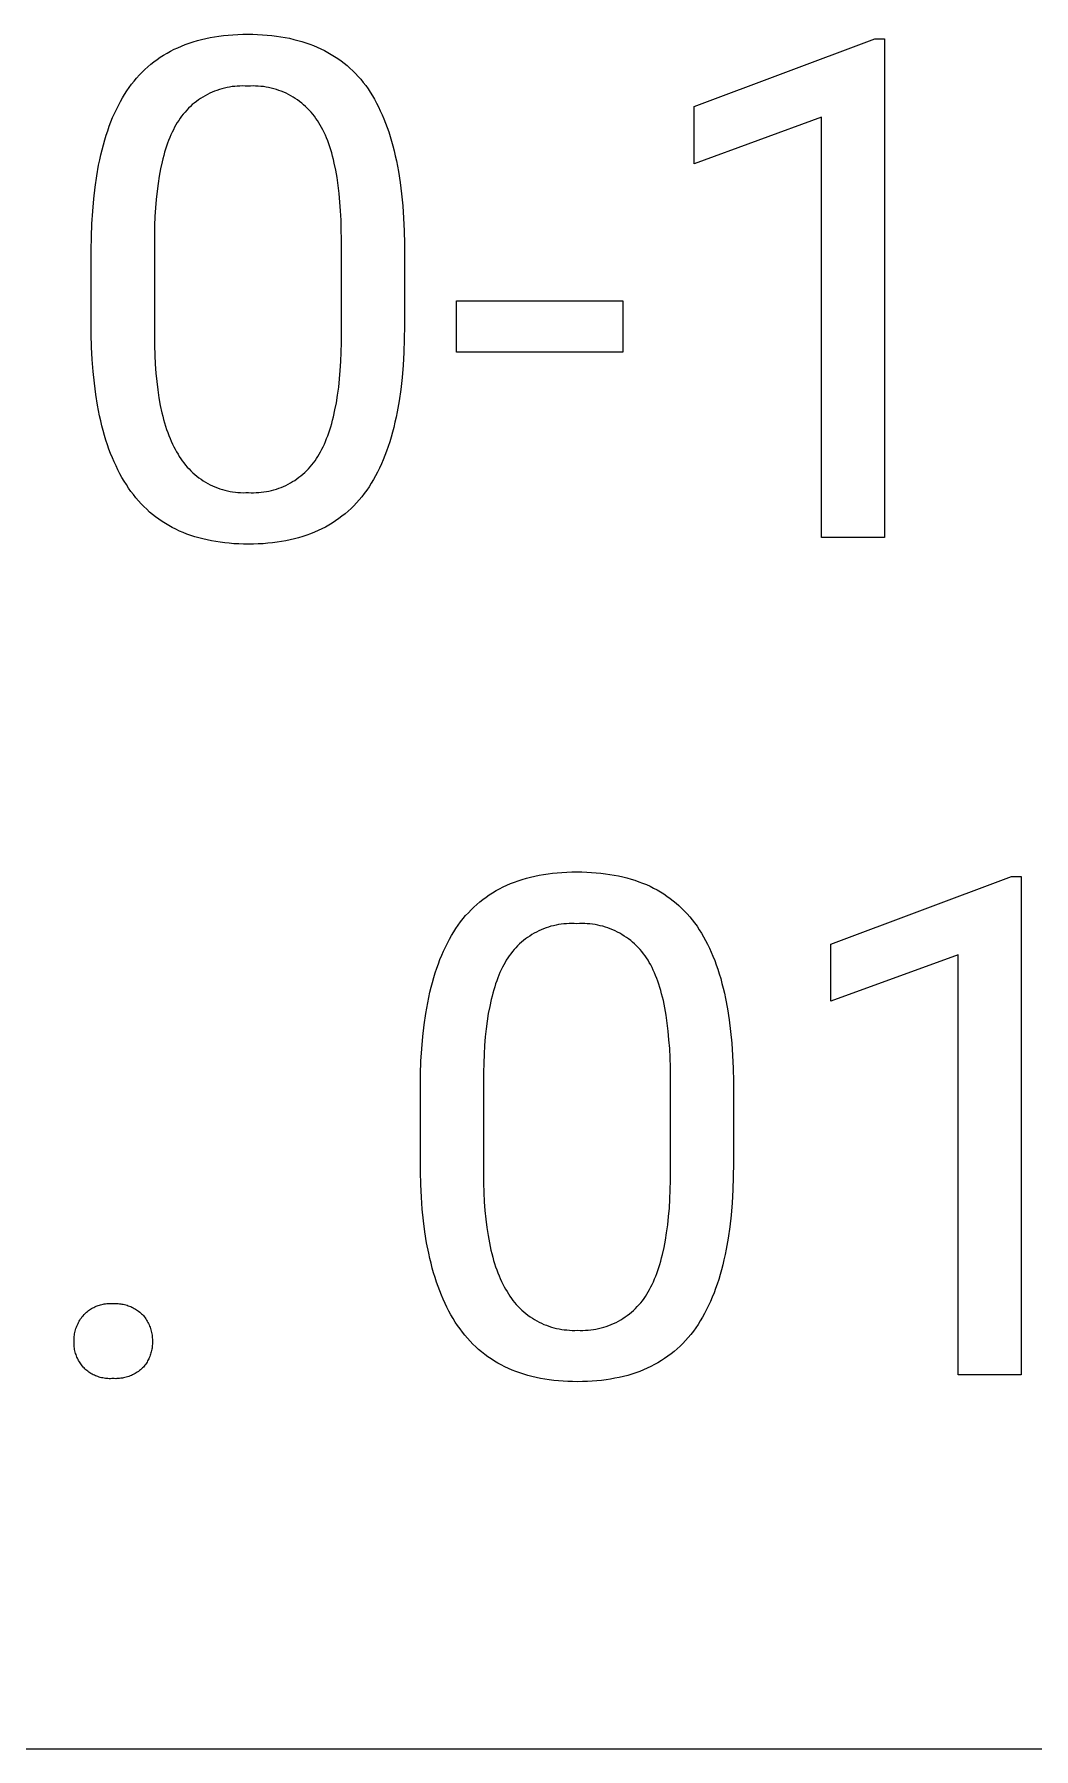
# Model space of a CAD drawing. Header units: millimetres. Extents: x 0 to 4468, y 0 to 3122.
# Drawn here: x 3471 to 3556.3, y 249.8 to 396 of the extents above; entities that cross this region are included whole.
import ezdxf

# ---------------------------------------------------------------- set-up
doc = ezdxf.new("R2010")
doc.units = ezdxf.units.MM
doc.header["$MEASUREMENT"] = 0
doc.layers.add('Domyślny', color=7, linetype='Continuous', true_color=0x000000)

msp = doc.modelspace()

# ---------------------------------------------------------------- linework, layer by layer
at = {"layer": 'Domyślny', "color": 18, "lineweight": 15, "true_color": 0x000000}
for p, q in [((3482.91, 394.71), (3483.23, 394.85)), ((3483.23, 394.85), (3483.55, 394.99)), ((3483.55, 394.99), (3483.87, 395.12)), ((3483.87, 395.12), (3484.21, 395.24)), ((3484.21, 395.24), (3484.55, 395.35)), ((3484.55, 395.35), (3484.9, 395.45)), ((3484.9, 395.45), (3485.25, 395.55)), ((3485.25, 395.55), (3485.61, 395.63)), ((3485.61, 395.63), (3485.98, 395.71)), ((3485.98, 395.71), (3486.36, 395.77)), ((3486.36, 395.77), (3486.74, 395.83)), ((3486.74, 395.83), (3487.14, 395.88)), ((3487.14, 395.88), (3487.53, 395.92)), ((3487.53, 395.92), (3487.94, 395.95)), ((3487.94, 395.95), (3488.35, 395.97)), ((3488.35, 395.97), (3488.77, 395.99)), ((3488.77, 395.99), (3489.2, 395.99)), ((3489.2, 395.99), (3489.62, 395.99)), ((3489.62, 395.99), (3490.04, 395.97)), ((3490.04, 395.97), (3490.45, 395.95)), ((3490.45, 395.95), (3490.86, 395.92)), ((3490.86, 395.92), (3491.25, 395.88)), ((3491.25, 395.88), (3491.64, 395.84)), ((3491.64, 395.84), (3492.02, 395.78)), ((3492.02, 395.78), (3492.4, 395.72)), ((3492.4, 395.72), (3492.76, 395.65)), ((3492.76, 395.65), (3493.12, 395.56)), ((3493.12, 395.56), (3493.48, 395.47)), ((3493.48, 395.47), (3493.82, 395.38)), ((3493.82, 395.38), (3494.16, 395.27)), ((3494.16, 395.27), (3494.49, 395.15)), ((3494.49, 395.15), (3494.82, 395.03)), ((3494.82, 395.03), (3495.13, 394.9)), ((3495.13, 394.9), (3495.44, 394.76)), ((3527.3, 389.83), (3542.7, 395.6)), ((3542.7, 395.6), (3543.54, 395.6)), ((3543.54, 395.6), (3543.54, 353.09)), ((3480.67, 393.22), (3480.93, 393.44)), ((3480.93, 393.44), (3481.19, 393.64)), ((3481.19, 393.64), (3481.46, 393.84)), ((3481.46, 393.84), (3481.74, 394.03)), ((3481.74, 394.03), (3482.02, 394.22)), ((3482.02, 394.22), (3482.31, 394.39)), ((3482.31, 394.39), (3482.61, 394.55)), ((3482.61, 394.55), (3482.91, 394.71)), ((3495.44, 394.76), (3495.75, 394.61)), ((3495.75, 394.61), (3496.04, 394.45)), ((3496.04, 394.45), (3496.33, 394.28)), ((3496.33, 394.28), (3496.61, 394.11)), ((3496.61, 394.11), (3496.89, 393.92)), ((3496.89, 393.92), (3497.16, 393.73)), ((3497.16, 393.73), (3497.42, 393.53)), ((3497.42, 393.53), (3497.67, 393.32)), ((3497.67, 393.32), (3497.92, 393.1)), ((3479.29, 391.73), (3479.5, 392)), ((3479.5, 392), (3479.72, 392.26)), ((3479.72, 392.26), (3479.95, 392.52)), ((3479.95, 392.52), (3480.18, 392.76)), ((3480.18, 392.76), (3480.42, 392.99)), ((3480.42, 392.99), (3480.67, 393.22)), ((3497.92, 393.1), (3498.16, 392.88)), ((3498.16, 392.88), (3498.39, 392.64)), ((3498.39, 392.64), (3498.62, 392.4)), ((3498.62, 392.4), (3498.84, 392.15)), ((3498.84, 392.15), (3499.05, 391.89)), ((3499.05, 391.89), (3499.26, 391.62)), ((3478.33, 390.25), (3478.51, 390.56)), ((3478.51, 390.56), (3478.69, 390.87)), ((3478.69, 390.87), (3478.88, 391.17)), ((3478.88, 391.17), (3479.08, 391.45)), ((3479.08, 391.45), (3479.29, 391.73)), ((3485, 390.4), (3484.82, 390.27)), ((3485.18, 390.52), (3485, 390.4)), ((3485.37, 390.64), (3485.18, 390.52)), ((3485.56, 390.75), (3485.37, 390.64)), ((3485.76, 390.86), (3485.56, 390.75)), ((3485.96, 390.96), (3485.76, 390.86)), ((3486.16, 391.05), (3485.96, 390.96)), ((3486.37, 391.13), (3486.16, 391.05)), ((3486.57, 391.21), (3486.37, 391.13)), ((3486.79, 391.28), (3486.57, 391.21)), ((3487, 391.35), (3486.79, 391.28)), ((3487.21, 391.4), (3487, 391.35)), ((3487.43, 391.45), (3487.21, 391.4)), ((3487.65, 391.49), (3487.43, 391.45)), ((3487.87, 391.53), (3487.65, 391.49)), ((3488.09, 391.55), (3487.87, 391.53)), ((3488.31, 391.57), (3488.09, 391.55)), ((3488.53, 391.58), (3488.31, 391.57)), ((3488.76, 391.59), (3488.53, 391.58)), ((3488.98, 391.58), (3488.76, 391.59)), ((3489.2, 391.57), (3488.98, 391.58)), ((3489.42, 391.58), (3489.2, 391.57)), ((3489.65, 391.59), (3489.42, 391.58)), ((3489.87, 391.58), (3489.65, 391.59)), ((3490.1, 391.57), (3489.87, 391.58)), ((3490.32, 391.55), (3490.1, 391.57)), ((3490.54, 391.53), (3490.32, 391.55)), ((3490.76, 391.49), (3490.54, 391.53)), ((3490.98, 391.45), (3490.76, 391.49)), ((3491.2, 391.4), (3490.98, 391.45)), ((3491.42, 391.35), (3491.2, 391.4)), ((3491.64, 391.28), (3491.42, 391.35)), ((3491.85, 391.21), (3491.64, 391.28)), ((3492.06, 391.13), (3491.85, 391.21)), ((3492.27, 391.05), (3492.06, 391.13)), ((3492.47, 390.96), (3492.27, 391.05)), ((3492.67, 390.86), (3492.47, 390.96)), ((3492.87, 390.75), (3492.67, 390.86)), ((3493.06, 390.64), (3492.87, 390.75)), ((3493.25, 390.52), (3493.06, 390.64)), ((3493.44, 390.39), (3493.25, 390.52)), ((3493.62, 390.26), (3493.44, 390.39)), ((3499.26, 391.62), (3499.46, 391.34)), ((3499.46, 391.34), (3499.65, 391.05)), ((3499.65, 391.05), (3499.83, 390.75)), ((3499.83, 390.75), (3500.01, 390.45)), ((3500.01, 390.45), (3500.19, 390.13)), ((3477.67, 388.89), (3477.83, 389.24)), ((3477.83, 389.24), (3477.99, 389.58)), ((3477.99, 389.58), (3478.16, 389.92)), ((3478.16, 389.92), (3478.33, 390.25)), ((3483.56, 389.01), (3483.43, 388.83)), ((3483.7, 389.19), (3483.56, 389.01)), ((3483.85, 389.36), (3483.7, 389.19)), ((3483.99, 389.52), (3483.85, 389.36)), ((3484.15, 389.68), (3483.99, 389.52)), ((3484.31, 389.84), (3484.15, 389.68)), ((3484.47, 389.99), (3484.31, 389.84)), ((3484.64, 390.13), (3484.47, 389.99)), ((3484.82, 390.27), (3484.64, 390.13)), ((3493.8, 390.12), (3493.62, 390.26)), ((3493.97, 389.98), (3493.8, 390.12)), ((3494.14, 389.83), (3493.97, 389.98)), ((3494.3, 389.67), (3494.14, 389.83)), ((3494.45, 389.51), (3494.3, 389.67)), ((3494.6, 389.35), (3494.45, 389.51)), ((3494.75, 389.18), (3494.6, 389.35)), ((3494.89, 389), (3494.75, 389.18)), ((3495.02, 388.82), (3494.89, 389)), ((3500.19, 390.13), (3500.35, 389.81)), ((3500.35, 389.81), (3500.51, 389.47)), ((3500.51, 389.47), (3500.67, 389.13)), ((3500.67, 389.13), (3500.82, 388.78)), ((3527.3, 384.95), (3527.3, 389.83)), ((3538.14, 388.92), (3527.3, 384.95)), ((3538.14, 353.09), (3538.14, 388.92)), ((3477.12, 387.38), (3477.25, 387.77)), ((3477.25, 387.77), (3477.38, 388.15)), ((3477.38, 388.15), (3477.53, 388.52)), ((3477.53, 388.52), (3477.67, 388.89)), ((3482.75, 387.63), (3482.65, 387.41)), ((3482.85, 387.85), (3482.75, 387.63)), ((3482.96, 388.06), (3482.85, 387.85)), ((3483.07, 388.27), (3482.96, 388.06)), ((3483.19, 388.46), (3483.07, 388.27)), ((3483.31, 388.65), (3483.19, 388.46)), ((3483.43, 388.83), (3483.31, 388.65)), ((3495.15, 388.64), (3495.02, 388.82)), ((3495.27, 388.45), (3495.15, 388.64)), ((3495.39, 388.25), (3495.27, 388.45)), ((3495.5, 388.04), (3495.39, 388.25)), ((3495.61, 387.83), (3495.5, 388.04)), ((3495.72, 387.61), (3495.61, 387.83)), ((3495.82, 387.38), (3495.72, 387.61)), ((3500.82, 388.78), (3500.96, 388.42)), ((3500.96, 388.42), (3501.1, 388.05)), ((3501.1, 388.05), (3501.23, 387.67)), ((3501.23, 387.67), (3501.35, 387.28)), ((3476.66, 385.72), (3476.77, 386.15)), ((3476.77, 386.15), (3476.88, 386.57)), ((3476.88, 386.57), (3477, 386.98)), ((3477, 386.98), (3477.12, 387.38)), ((3482.19, 386.19), (3482.11, 385.93)), ((3482.28, 386.45), (3482.19, 386.19)), ((3482.36, 386.7), (3482.28, 386.45)), ((3482.45, 386.94), (3482.36, 386.7)), ((3482.55, 387.18), (3482.45, 386.94)), ((3482.65, 387.41), (3482.55, 387.18)), ((3495.92, 387.15), (3495.82, 387.38)), ((3496.02, 386.9), (3495.92, 387.15)), ((3496.11, 386.66), (3496.02, 386.9)), ((3496.2, 386.4), (3496.11, 386.66)), ((3496.28, 386.14), (3496.2, 386.4)), ((3496.36, 385.87), (3496.28, 386.14)), ((3501.35, 387.28), (3501.47, 386.88)), ((3501.47, 386.88), (3501.58, 386.47)), ((3501.58, 386.47), (3501.69, 386.05)), ((3501.69, 386.05), (3501.79, 385.63)), ((3476.31, 383.91), (3476.47, 384.83)), ((3476.47, 384.83), (3476.57, 385.28)), ((3476.57, 385.28), (3476.66, 385.72)), ((3481.89, 385.1), (3481.76, 384.52)), ((3481.96, 385.38), (3481.89, 385.1)), ((3482.03, 385.66), (3481.96, 385.38)), ((3482.11, 385.93), (3482.03, 385.66)), ((3496.44, 385.59), (3496.36, 385.87)), ((3496.51, 385.3), (3496.44, 385.59)), ((3496.58, 385.01), (3496.51, 385.3)), ((3496.71, 384.4), (3496.58, 385.01)), ((3501.79, 385.63), (3501.89, 385.19)), ((3501.89, 385.19), (3502.06, 384.29)), ((3476.17, 382.95), (3476.31, 383.91)), ((3481.55, 383.27), (3481.46, 382.6)), ((3481.65, 383.9), (3481.55, 383.27)), ((3481.76, 384.52), (3481.65, 383.9)), ((3496.82, 383.77), (3496.71, 384.4)), ((3496.92, 383.1), (3496.82, 383.77)), ((3497, 382.41), (3496.92, 383.1)), ((3502.06, 384.29), (3502.2, 383.35)), ((3502.2, 383.35), (3502.32, 382.38)), ((3475.97, 380.92), (3476.06, 381.95)), ((3476.06, 381.95), (3476.17, 382.95)), ((3481.39, 381.91), (3481.33, 381.2)), ((3481.46, 382.6), (3481.39, 381.91)), ((3497.07, 381.68), (3497, 382.41)), ((3497.12, 380.93), (3497.07, 381.68)), ((3502.32, 382.38), (3502.42, 381.37)), ((3475.9, 379.84), (3475.97, 380.92)), ((3481.28, 380.46), (3481.25, 379.69)), ((3481.33, 381.2), (3481.28, 380.46)), ((3497.16, 380.15), (3497.12, 380.93)), ((3497.18, 379.33), (3497.16, 380.15)), ((3502.42, 381.37), (3502.49, 380.32)), ((3502.49, 380.32), (3502.54, 379.24)), ((3475.85, 377.59), (3475.87, 378.73)), ((3475.87, 378.73), (3475.9, 379.84)), ((3481.25, 379.69), (3481.24, 378.9)), ((3481.24, 378.9), (3481.24, 370.29)), ((3497.19, 378.49), (3497.18, 379.33)), ((3502.54, 379.24), (3502.56, 378.12)), ((3475.85, 370.41), (3475.85, 377.59)), ((3497.19, 369.68), (3497.19, 378.49)), ((3502.56, 378.12), (3502.56, 371.14)), ((3507.02, 368.88), (3507.02, 373.27)), ((3507.02, 373.27), (3521.2, 373.27)), ((3521.2, 373.27), (3521.2, 368.88)), ((3475.88, 369.32), (3475.85, 370.41)), ((3481.24, 370.29), (3481.25, 369.45)), ((3502.55, 369.98), (3502.51, 368.85)), ((3502.56, 371.14), (3502.55, 369.98)), ((3475.93, 368.25), (3475.88, 369.32)), ((3481.25, 369.45), (3481.27, 368.64)), ((3481.27, 368.64), (3481.31, 367.86)), ((3497.14, 368.08), (3497.17, 368.87)), ((3497.17, 368.87), (3497.19, 369.68)), ((3502.51, 368.85), (3502.45, 367.77)), ((3521.2, 368.88), (3507.02, 368.88)), ((3476.01, 367.22), (3475.93, 368.25)), ((3476.11, 366.23), (3476.01, 367.22)), ((3481.31, 367.86), (3481.37, 367.1)), ((3481.37, 367.1), (3481.44, 366.37)), ((3497.03, 366.6), (3497.09, 367.33)), ((3497.09, 367.33), (3497.14, 368.08)), ((3502.45, 367.77), (3502.36, 366.72)), ((3476.24, 365.27), (3476.11, 366.23)), ((3481.44, 366.37), (3481.52, 365.67)), ((3481.52, 365.67), (3481.62, 364.99)), ((3496.87, 365.22), (3496.96, 365.89)), ((3496.96, 365.89), (3497.03, 366.6)), ((3502.25, 365.71), (3502.11, 364.74)), ((3502.36, 366.72), (3502.25, 365.71)), ((3476.39, 364.35), (3476.24, 365.27)), ((3476.56, 363.46), (3476.39, 364.35)), ((3481.62, 364.99), (3481.74, 364.34)), ((3481.74, 364.34), (3481.88, 363.72)), ((3496.64, 363.95), (3496.76, 364.57)), ((3496.76, 364.57), (3496.87, 365.22)), ((3502.11, 364.74), (3501.95, 363.8)), ((3476.66, 363.02), (3476.56, 363.46)), ((3476.76, 362.6), (3476.66, 363.02)), ((3481.88, 363.72), (3481.95, 363.42)), ((3481.95, 363.42), (3482.02, 363.13)), ((3482.02, 363.13), (3482.1, 362.85)), ((3482.1, 362.85), (3482.19, 362.57)), ((3496.28, 362.52), (3496.36, 362.8)), ((3496.36, 362.8), (3496.44, 363.08)), ((3496.44, 363.08), (3496.51, 363.36)), ((3496.51, 363.36), (3496.64, 363.95)), ((3501.76, 362.91), (3501.65, 362.47)), ((3501.86, 363.35), (3501.76, 362.91)), ((3501.95, 363.8), (3501.86, 363.35)), ((3476.87, 362.19), (3476.76, 362.6)), ((3476.98, 361.78), (3476.87, 362.19)), ((3477.1, 361.38), (3476.98, 361.78)), ((3477.23, 360.99), (3477.1, 361.38)), ((3482.19, 362.57), (3482.28, 362.3)), ((3482.28, 362.3), (3482.37, 362.03)), ((3482.37, 362.03), (3482.47, 361.78)), ((3482.47, 361.78), (3482.57, 361.53)), ((3482.57, 361.53), (3482.67, 361.28)), ((3482.67, 361.28), (3482.78, 361.05)), ((3495.74, 361.04), (3495.84, 361.27)), ((3495.84, 361.27), (3495.93, 361.51)), ((3495.93, 361.51), (3496.03, 361.75)), ((3496.03, 361.75), (3496.12, 362)), ((3496.12, 362), (3496.2, 362.26)), ((3496.2, 362.26), (3496.28, 362.52)), ((3501.31, 361.23), (3501.18, 360.83)), ((3501.43, 361.63), (3501.31, 361.23)), ((3501.54, 362.05), (3501.43, 361.63)), ((3501.65, 362.47), (3501.54, 362.05)), ((3477.36, 360.61), (3477.23, 360.99)), ((3477.5, 360.24), (3477.36, 360.61)), ((3477.65, 359.88), (3477.5, 360.24)), ((3477.8, 359.53), (3477.65, 359.88)), ((3482.78, 361.05), (3482.89, 360.82)), ((3482.89, 360.82), (3483, 360.6)), ((3483, 360.6), (3483.12, 360.38)), ((3483.12, 360.38), (3483.25, 360.18)), ((3483.25, 360.18), (3483.36, 359.98)), ((3483.36, 359.98), (3483.49, 359.79)), ((3483.49, 359.79), (3483.61, 359.61)), ((3494.94, 359.62), (3495.06, 359.8)), ((3495.06, 359.8), (3495.18, 359.98)), ((3495.18, 359.98), (3495.3, 360.18)), ((3495.3, 360.18), (3495.41, 360.38)), ((3495.41, 360.38), (3495.53, 360.6)), ((3495.53, 360.6), (3495.63, 360.81)), ((3495.63, 360.81), (3495.74, 361.04)), ((3500.75, 359.7), (3500.6, 359.35)), ((3500.9, 360.07), (3500.75, 359.7)), ((3501.04, 360.45), (3500.9, 360.07)), ((3501.18, 360.83), (3501.04, 360.45)), ((3477.96, 359.18), (3477.8, 359.53)), ((3478.12, 358.85), (3477.96, 359.18)), ((3478.29, 358.52), (3478.12, 358.85)), ((3478.47, 358.2), (3478.29, 358.52)), ((3483.61, 359.61), (3483.75, 359.43)), ((3483.75, 359.43), (3483.89, 359.25)), ((3483.89, 359.25), (3484.04, 359.08)), ((3484.04, 359.08), (3484.19, 358.92)), ((3484.19, 358.92), (3484.35, 358.76)), ((3484.35, 358.76), (3484.51, 358.6)), ((3484.51, 358.6), (3484.68, 358.45)), ((3484.68, 358.45), (3484.85, 358.31)), ((3484.85, 358.31), (3485.03, 358.17)), ((3493.57, 358.21), (3493.74, 358.34)), ((3493.74, 358.34), (3493.91, 358.48)), ((3493.91, 358.48), (3494.08, 358.63)), ((3494.08, 358.63), (3494.23, 358.78)), ((3494.23, 358.78), (3494.39, 358.94)), ((3494.39, 358.94), (3494.53, 359.1)), ((3494.53, 359.1), (3494.67, 359.27)), ((3494.67, 359.27), (3494.81, 359.44)), ((3494.81, 359.44), (3494.94, 359.62)), ((3500.1, 358.33), (3499.92, 358.01)), ((3500.27, 358.66), (3500.1, 358.33)), ((3500.44, 359), (3500.27, 358.66)), ((3500.6, 359.35), (3500.44, 359)), ((3478.65, 357.89), (3478.47, 358.2)), ((3478.84, 357.59), (3478.65, 357.89)), ((3479.03, 357.29), (3478.84, 357.59)), ((3479.23, 357.01), (3479.03, 357.29)), ((3479.44, 356.73), (3479.23, 357.01)), ((3485.03, 358.17), (3485.22, 358.04)), ((3485.22, 358.04), (3485.4, 357.92)), ((3485.4, 357.92), (3485.59, 357.8)), ((3485.59, 357.8), (3485.79, 357.69)), ((3485.79, 357.69), (3485.99, 357.58)), ((3485.99, 357.58), (3486.19, 357.49)), ((3486.19, 357.49), (3486.4, 357.4)), ((3486.4, 357.4), (3486.61, 357.31)), ((3486.61, 357.31), (3486.82, 357.24)), ((3486.82, 357.24), (3487.04, 357.17)), ((3487.04, 357.17), (3487.25, 357.11)), ((3487.25, 357.11), (3487.47, 357.06)), ((3487.47, 357.06), (3487.69, 357.01)), ((3487.69, 357.01), (3487.91, 356.97)), ((3487.91, 356.97), (3488.14, 356.94)), ((3488.14, 356.94), (3488.36, 356.92)), ((3488.36, 356.92), (3488.58, 356.9)), ((3488.58, 356.9), (3488.81, 356.89)), ((3488.81, 356.89), (3489.03, 356.9)), ((3489.03, 356.9), (3489.26, 356.9)), ((3489.26, 356.9), (3489.48, 356.89)), ((3489.48, 356.89), (3489.7, 356.89)), ((3489.7, 356.89), (3489.92, 356.9)), ((3489.92, 356.9), (3490.14, 356.91)), ((3490.14, 356.91), (3490.35, 356.93)), ((3490.35, 356.93), (3490.57, 356.96)), ((3490.57, 356.96), (3490.79, 356.99)), ((3490.79, 356.99), (3491, 357.03)), ((3491, 357.03), (3491.22, 357.08)), ((3491.22, 357.08), (3491.43, 357.14)), ((3491.43, 357.14), (3491.64, 357.2)), ((3491.64, 357.2), (3491.84, 357.27)), ((3491.84, 357.27), (3492.05, 357.35)), ((3492.05, 357.35), (3492.25, 357.43)), ((3492.25, 357.43), (3492.45, 357.52)), ((3492.45, 357.52), (3492.65, 357.62)), ((3492.65, 357.62), (3492.84, 357.73)), ((3492.84, 357.73), (3493.03, 357.84)), ((3493.03, 357.84), (3493.21, 357.95)), ((3493.21, 357.95), (3493.4, 358.08)), ((3493.4, 358.08), (3493.57, 358.21)), ((3499.14, 356.83), (3498.93, 356.55)), ((3499.35, 357.11), (3499.14, 356.83)), ((3499.55, 357.4), (3499.35, 357.11)), ((3499.74, 357.7), (3499.55, 357.4)), ((3499.92, 358.01), (3499.74, 357.7)), ((3479.65, 356.46), (3479.44, 356.73)), ((3479.87, 356.2), (3479.65, 356.46)), ((3480.1, 355.95), (3479.87, 356.2)), ((3480.34, 355.71), (3480.1, 355.95)), ((3480.58, 355.48), (3480.34, 355.71)), ((3480.82, 355.25), (3480.58, 355.48)), ((3497.76, 355.32), (3497.5, 355.1)), ((3498.01, 355.55), (3497.76, 355.32)), ((3498.25, 355.79), (3498.01, 355.55)), ((3498.48, 356.03), (3498.25, 355.79)), ((3498.71, 356.29), (3498.48, 356.03)), ((3498.93, 356.55), (3498.71, 356.29)), ((3481.08, 355.04), (3480.82, 355.25)), ((3481.34, 354.83), (3481.08, 355.04)), ((3481.61, 354.63), (3481.34, 354.83)), ((3481.89, 354.44), (3481.61, 354.63)), ((3482.17, 354.26), (3481.89, 354.44)), ((3482.46, 354.09), (3482.17, 354.26)), ((3482.76, 353.93), (3482.46, 354.09)), ((3483.06, 353.78), (3482.76, 353.93)), ((3495.82, 353.97), (3495.52, 353.81)), ((3496.12, 354.13), (3495.82, 353.97)), ((3496.41, 354.31), (3496.12, 354.13)), ((3496.7, 354.49), (3496.41, 354.31)), ((3496.97, 354.69), (3496.7, 354.49)), ((3497.24, 354.89), (3496.97, 354.69)), ((3497.5, 355.1), (3497.24, 354.89)), ((3483.37, 353.63), (3483.06, 353.78)), ((3483.69, 353.5), (3483.37, 353.63)), ((3484.01, 353.37), (3483.69, 353.5)), ((3484.34, 353.25), (3484.01, 353.37)), ((3484.68, 353.14), (3484.34, 353.25)), ((3485.02, 353.04), (3484.68, 353.14)), ((3485.37, 352.95), (3485.02, 353.04)), ((3485.73, 352.87), (3485.37, 352.95)), ((3486.1, 352.79), (3485.73, 352.87)), ((3486.47, 352.73), (3486.1, 352.79)), ((3486.85, 352.67), (3486.47, 352.73)), ((3487.23, 352.62), (3486.85, 352.67)), ((3487.62, 352.58), (3487.23, 352.62)), ((3488.02, 352.55), (3487.62, 352.58)), ((3488.43, 352.53), (3488.02, 352.55)), ((3488.84, 352.52), (3488.43, 352.53)), ((3489.26, 352.51), (3488.84, 352.52)), ((3489.68, 352.52), (3489.26, 352.51)), ((3490.1, 352.53), (3489.68, 352.52)), ((3490.51, 352.55), (3490.1, 352.53)), ((3490.92, 352.59), (3490.51, 352.55)), ((3491.31, 352.63), (3490.92, 352.59)), ((3491.7, 352.68), (3491.31, 352.63)), ((3492.08, 352.73), (3491.7, 352.68)), ((3492.46, 352.8), (3492.08, 352.73)), ((3492.83, 352.88), (3492.46, 352.8)), ((3493.19, 352.96), (3492.83, 352.88)), ((3493.54, 353.06), (3493.19, 352.96)), ((3493.89, 353.16), (3493.54, 353.06)), ((3494.23, 353.27), (3493.89, 353.16)), ((3494.56, 353.39), (3494.23, 353.27)), ((3494.89, 353.52), (3494.56, 353.39)), ((3495.21, 353.66), (3494.89, 353.52)), ((3495.52, 353.81), (3495.21, 353.66)), ((3543.54, 353.09), (3538.14, 353.09)), ((3510.68, 323.12), (3510.99, 323.28)), ((3510.99, 323.28), (3511.3, 323.42)), ((3511.3, 323.42), (3511.62, 323.56)), ((3511.62, 323.56), (3511.95, 323.69)), ((3511.95, 323.69), (3512.28, 323.81)), ((3512.28, 323.81), (3512.62, 323.92)), ((3512.62, 323.92), (3512.97, 324.02)), ((3512.97, 324.02), (3513.32, 324.11)), ((3513.32, 324.11), (3513.69, 324.2)), ((3513.69, 324.2), (3514.06, 324.27)), ((3514.06, 324.27), (3514.43, 324.34)), ((3514.43, 324.34), (3514.82, 324.4)), ((3514.82, 324.4), (3515.21, 324.45)), ((3515.21, 324.45), (3515.61, 324.49)), ((3515.61, 324.49), (3516.01, 324.52)), ((3516.01, 324.52), (3516.43, 324.54)), ((3516.43, 324.54), (3516.85, 324.55)), ((3516.85, 324.55), (3517.27, 324.56)), ((3517.27, 324.56), (3517.7, 324.55)), ((3517.7, 324.55), (3518.12, 324.54)), ((3518.12, 324.54), (3518.53, 324.52)), ((3518.53, 324.52), (3518.93, 324.49)), ((3518.93, 324.49), (3519.33, 324.45)), ((3519.33, 324.45), (3519.71, 324.4)), ((3519.71, 324.4), (3520.1, 324.35)), ((3520.1, 324.35), (3520.47, 324.29)), ((3520.47, 324.29), (3520.84, 324.21)), ((3520.84, 324.21), (3521.2, 324.13)), ((3521.2, 324.13), (3521.55, 324.04)), ((3521.55, 324.04), (3521.9, 323.94)), ((3521.9, 323.94), (3522.23, 323.84)), ((3522.23, 323.84), (3522.57, 323.72)), ((3522.57, 323.72), (3522.89, 323.6)), ((3522.89, 323.6), (3523.21, 323.47)), ((3523.21, 323.47), (3523.52, 323.33)), ((3523.52, 323.33), (3523.82, 323.18)), ((3523.82, 323.18), (3524.12, 323.02)), ((3538.95, 318.4), (3554.35, 324.17)), ((3554.35, 324.17), (3555.2, 324.17)), ((3555.2, 324.17), (3555.2, 281.66)), ((3508.5, 321.56), (3508.75, 321.79)), ((3508.75, 321.79), (3509, 322)), ((3509, 322), (3509.26, 322.21)), ((3509.26, 322.21), (3509.53, 322.41)), ((3509.53, 322.41), (3509.81, 322.6)), ((3509.81, 322.6), (3510.09, 322.78)), ((3510.09, 322.78), (3510.38, 322.96)), ((3510.38, 322.96), (3510.68, 323.12)), ((3524.12, 323.02), (3524.41, 322.85)), ((3524.41, 322.85), (3524.69, 322.68)), ((3524.69, 322.68), (3524.96, 322.5)), ((3524.96, 322.5), (3525.23, 322.3)), ((3525.23, 322.3), (3525.49, 322.1)), ((3525.49, 322.1), (3525.75, 321.9)), ((3525.75, 321.9), (3525.99, 321.68)), ((3525.99, 321.68), (3526.24, 321.45)), ((3507.16, 320.02), (3507.36, 320.3)), ((3507.36, 320.3), (3507.57, 320.57)), ((3507.57, 320.57), (3507.79, 320.83)), ((3507.79, 320.83), (3508.02, 321.08)), ((3508.02, 321.08), (3508.26, 321.33)), ((3508.26, 321.33), (3508.5, 321.56)), ((3526.24, 321.45), (3526.47, 321.22)), ((3526.47, 321.22), (3526.69, 320.98)), ((3526.69, 320.98), (3526.91, 320.73)), ((3526.91, 320.73), (3527.13, 320.47)), ((3527.13, 320.47), (3527.33, 320.2)), ((3506.23, 318.49), (3506.4, 318.81)), ((3506.4, 318.81), (3506.58, 319.13)), ((3506.58, 319.13), (3506.77, 319.44)), ((3506.77, 319.44), (3506.96, 319.73)), ((3506.96, 319.73), (3507.16, 320.02)), ((3512.89, 318.84), (3512.72, 318.7)), ((3513.07, 318.97), (3512.89, 318.84)), ((3513.26, 319.09), (3513.07, 318.97)), ((3513.44, 319.21), (3513.26, 319.09)), ((3513.64, 319.32), (3513.44, 319.21)), ((3513.83, 319.43), (3513.64, 319.32)), ((3514.03, 319.53), (3513.83, 319.43)), ((3514.23, 319.62), (3514.03, 319.53)), ((3514.44, 319.71), (3514.23, 319.62)), ((3514.65, 319.78), (3514.44, 319.71)), ((3514.86, 319.85), (3514.65, 319.78)), ((3515.07, 319.92), (3514.86, 319.85)), ((3515.29, 319.97), (3515.07, 319.92)), ((3515.5, 320.02), (3515.29, 319.97)), ((3515.72, 320.06), (3515.5, 320.02)), ((3515.94, 320.1), (3515.72, 320.06)), ((3516.16, 320.12), (3515.94, 320.1)), ((3516.39, 320.14), (3516.16, 320.12)), ((3516.61, 320.15), (3516.39, 320.14)), ((3516.83, 320.16), (3516.61, 320.15)), ((3517.05, 320.15), (3516.83, 320.16)), ((3517.27, 320.14), (3517.05, 320.15)), ((3517.5, 320.15), (3517.27, 320.14)), ((3517.72, 320.16), (3517.5, 320.15)), ((3517.95, 320.15), (3517.72, 320.16)), ((3518.17, 320.14), (3517.95, 320.15)), ((3518.39, 320.12), (3518.17, 320.14)), ((3518.62, 320.1), (3518.39, 320.12)), ((3518.84, 320.06), (3518.62, 320.1)), ((3519.06, 320.02), (3518.84, 320.06)), ((3519.28, 319.97), (3519.06, 320.02)), ((3519.49, 319.92), (3519.28, 319.97)), ((3519.71, 319.85), (3519.49, 319.92)), ((3519.92, 319.78), (3519.71, 319.85)), ((3520.13, 319.71), (3519.92, 319.78)), ((3520.34, 319.62), (3520.13, 319.71)), ((3520.54, 319.53), (3520.34, 319.62)), ((3520.74, 319.43), (3520.54, 319.53)), ((3520.94, 319.33), (3520.74, 319.43)), ((3521.13, 319.21), (3520.94, 319.33)), ((3521.32, 319.09), (3521.13, 319.21)), ((3521.51, 318.97), (3521.32, 319.09)), ((3521.69, 318.84), (3521.51, 318.97)), ((3521.87, 318.7), (3521.69, 318.84)), ((3527.33, 320.2), (3527.53, 319.92)), ((3527.53, 319.92), (3527.72, 319.63)), ((3527.72, 319.63), (3527.91, 319.34)), ((3527.91, 319.34), (3528.09, 319.03)), ((3528.09, 319.03), (3528.26, 318.72)), ((3505.6, 317.09), (3505.75, 317.45)), ((3505.75, 317.45), (3505.9, 317.81)), ((3505.9, 317.81), (3506.06, 318.15)), ((3506.06, 318.15), (3506.23, 318.49)), ((3511.51, 317.4), (3511.38, 317.22)), ((3511.64, 317.58), (3511.51, 317.4)), ((3511.78, 317.76), (3511.64, 317.58)), ((3511.92, 317.93), (3511.78, 317.76)), ((3512.07, 318.09), (3511.92, 317.93)), ((3512.22, 318.25), (3512.07, 318.09)), ((3512.38, 318.41), (3512.22, 318.25)), ((3512.55, 318.56), (3512.38, 318.41)), ((3512.72, 318.7), (3512.55, 318.56)), ((3522.04, 318.56), (3521.87, 318.7)), ((3522.21, 318.41), (3522.04, 318.56)), ((3522.37, 318.25), (3522.21, 318.41)), ((3522.53, 318.09), (3522.37, 318.25)), ((3522.68, 317.93), (3522.53, 318.09)), ((3522.82, 317.76), (3522.68, 317.93)), ((3522.96, 317.58), (3522.82, 317.76)), ((3523.1, 317.4), (3522.96, 317.58)), ((3523.22, 317.22), (3523.1, 317.4)), ((3528.26, 318.72), (3528.43, 318.39)), ((3528.43, 318.39), (3528.59, 318.06)), ((3528.59, 318.06), (3528.74, 317.71)), ((3528.74, 317.71), (3528.89, 317.36)), ((3528.89, 317.36), (3529.04, 317)), ((3538.95, 313.52), (3538.95, 318.4)), ((3549.8, 317.49), (3538.95, 313.52)), ((3549.8, 281.66), (3549.8, 317.49)), ((3505.07, 315.54), (3505.19, 315.95)), ((3505.19, 315.95), (3505.32, 316.34)), ((3505.32, 316.34), (3505.46, 316.72)), ((3505.46, 316.72), (3505.6, 317.09)), ((3510.72, 315.98), (3510.62, 315.75)), ((3510.82, 316.2), (3510.72, 315.98)), ((3510.93, 316.42), (3510.82, 316.2)), ((3511.04, 316.63), (3510.93, 316.42)), ((3511.15, 316.83), (3511.04, 316.63)), ((3511.26, 317.03), (3511.15, 316.83)), ((3511.38, 317.22), (3511.26, 317.03)), ((3523.35, 317.03), (3523.22, 317.22)), ((3523.46, 316.83), (3523.35, 317.03)), ((3523.58, 316.62), (3523.46, 316.83)), ((3523.69, 316.41), (3523.58, 316.62)), ((3523.79, 316.19), (3523.69, 316.41)), ((3523.9, 315.96), (3523.79, 316.19)), ((3524, 315.72), (3523.9, 315.96)), ((3529.04, 317), (3529.17, 316.63)), ((3529.17, 316.63), (3529.3, 316.25)), ((3529.3, 316.25), (3529.43, 315.86)), ((3529.43, 315.86), (3529.55, 315.46)), ((3504.74, 314.29), (3504.84, 314.72)), ((3504.84, 314.72), (3504.95, 315.13)), ((3504.95, 315.13), (3505.07, 315.54)), ((3510.19, 314.5), (3510.11, 314.23)), ((3510.27, 314.76), (3510.19, 314.5)), ((3510.35, 315.02), (3510.27, 314.76)), ((3510.44, 315.27), (3510.35, 315.02)), ((3510.53, 315.51), (3510.44, 315.27)), ((3510.62, 315.75), (3510.53, 315.51)), ((3524.09, 315.48), (3524, 315.72)), ((3524.18, 315.23), (3524.09, 315.48)), ((3524.27, 314.97), (3524.18, 315.23)), ((3524.36, 314.71), (3524.27, 314.97)), ((3524.44, 314.44), (3524.36, 314.71)), ((3524.51, 314.16), (3524.44, 314.44)), ((3529.55, 315.46), (3529.66, 315.05)), ((3529.66, 315.05), (3529.77, 314.63)), ((3529.77, 314.63), (3529.87, 314.21)), ((3504.38, 312.48), (3504.55, 313.4)), ((3504.55, 313.4), (3504.64, 313.85)), ((3504.64, 313.85), (3504.74, 314.29)), ((3509.84, 313.08), (3509.72, 312.47)), ((3509.97, 313.67), (3509.84, 313.08)), ((3510.04, 313.95), (3509.97, 313.67)), ((3510.11, 314.23), (3510.04, 313.95)), ((3524.59, 313.87), (3524.51, 314.16)), ((3524.66, 313.58), (3524.59, 313.87)), ((3524.78, 312.97), (3524.66, 313.58)), ((3524.9, 312.33), (3524.78, 312.97)), ((3529.87, 314.21), (3529.96, 313.77)), ((3529.96, 313.77), (3530.13, 312.87)), ((3504.13, 310.52), (3504.24, 311.52)), ((3504.24, 311.52), (3504.38, 312.48)), ((3509.62, 311.83), (3509.53, 311.17)), ((3509.72, 312.47), (3509.62, 311.83)), ((3524.99, 311.67), (3524.9, 312.33)), ((3525.08, 310.97), (3524.99, 311.67)), ((3530.13, 312.87), (3530.27, 311.93)), ((3530.27, 311.93), (3530.4, 310.96)), ((3504.04, 309.48), (3504.13, 310.52)), ((3509.46, 310.48), (3509.4, 309.76)), ((3509.53, 311.17), (3509.46, 310.48)), ((3525.14, 310.25), (3525.08, 310.97)), ((3525.2, 309.5), (3525.14, 310.25)), ((3530.4, 310.96), (3530.49, 309.95)), ((3503.98, 308.41), (3504.04, 309.48)), ((3509.36, 309.02), (3509.33, 308.26)), ((3509.4, 309.76), (3509.36, 309.02)), ((3525.23, 308.71), (3525.2, 309.5)), ((3525.26, 307.9), (3525.23, 308.71)), ((3530.49, 309.95), (3530.56, 308.9)), ((3530.56, 308.9), (3530.61, 307.81)), ((3503.93, 306.15), (3503.94, 307.3)), ((3503.94, 307.3), (3503.98, 308.41)), ((3509.33, 308.26), (3509.31, 307.46)), ((3509.31, 307.46), (3509.31, 298.86)), ((3525.26, 307.06), (3525.26, 307.9)), ((3525.26, 298.25), (3525.26, 307.06)), ((3530.61, 307.81), (3530.64, 306.69)), ((3503.93, 298.98), (3503.93, 306.15)), ((3530.64, 306.69), (3530.64, 299.71)), ((3503.96, 297.89), (3503.93, 298.98)), ((3509.31, 298.86), (3509.32, 298.02)), ((3530.62, 298.55), (3530.59, 297.43)), ((3530.64, 299.71), (3530.62, 298.55)), ((3504.01, 296.82), (3503.96, 297.89)), ((3504.09, 295.8), (3504.01, 296.82)), ((3509.32, 298.02), (3509.35, 297.21)), ((3509.35, 297.21), (3509.38, 296.43)), ((3525.21, 296.65), (3525.25, 297.44)), ((3525.25, 297.44), (3525.26, 298.25)), ((3530.59, 297.43), (3530.52, 296.34)), ((3504.19, 294.8), (3504.09, 295.8)), ((3509.38, 296.43), (3509.44, 295.67)), ((3509.44, 295.67), (3509.51, 294.94)), ((3525.11, 295.16), (3525.17, 295.89)), ((3525.17, 295.89), (3525.21, 296.65)), ((3530.52, 296.34), (3530.44, 295.29)), ((3504.31, 293.85), (3504.19, 294.8)), ((3509.51, 294.94), (3509.6, 294.24)), ((3509.6, 294.24), (3509.7, 293.56)), ((3524.94, 293.79), (3525.03, 294.46)), ((3525.03, 294.46), (3525.11, 295.16)), ((3530.32, 294.28), (3530.18, 293.31)), ((3530.44, 295.29), (3530.32, 294.28)), ((3504.46, 292.92), (3504.31, 293.85)), ((3504.64, 292.03), (3504.46, 292.92)), ((3509.7, 293.56), (3509.82, 292.92)), ((3509.82, 292.92), (3509.95, 292.3)), ((3524.58, 291.93), (3524.72, 292.52)), ((3524.72, 292.52), (3524.84, 293.14)), ((3524.84, 293.14), (3524.94, 293.79)), ((3530.18, 293.31), (3530.02, 292.38)), ((3504.73, 291.6), (3504.64, 292.03)), ((3504.84, 291.18), (3504.73, 291.6)), ((3504.94, 290.77), (3504.84, 291.18)), ((3509.95, 292.3), (3510.02, 292)), ((3510.02, 292), (3510.1, 291.71)), ((3510.1, 291.71), (3510.18, 291.43)), ((3510.18, 291.43), (3510.26, 291.15)), ((3510.26, 291.15), (3510.35, 290.88)), ((3524.28, 290.83), (3524.36, 291.09)), ((3524.36, 291.09), (3524.44, 291.36)), ((3524.44, 291.36), (3524.51, 291.64)), ((3524.51, 291.64), (3524.58, 291.93)), ((3529.73, 291.05), (3529.62, 290.63)), ((3529.83, 291.48), (3529.73, 291.05)), ((3529.93, 291.93), (3529.83, 291.48)), ((3530.02, 292.38), (3529.93, 291.93)), ((3505.06, 290.36), (3504.94, 290.77)), ((3505.18, 289.96), (3505.06, 290.36)), ((3505.31, 289.58), (3505.18, 289.96)), ((3505.44, 289.2), (3505.31, 289.58)), ((3510.35, 290.88), (3510.44, 290.61)), ((3510.44, 290.61), (3510.54, 290.36)), ((3510.54, 290.36), (3510.64, 290.11)), ((3510.64, 290.11), (3510.74, 289.87)), ((3510.74, 289.87), (3510.85, 289.63)), ((3510.85, 289.63), (3510.96, 289.4)), ((3523.71, 289.38), (3523.81, 289.6)), ((3523.81, 289.6), (3523.91, 289.84)), ((3523.91, 289.84), (3524.01, 290.07)), ((3524.01, 290.07), (3524.1, 290.32)), ((3524.1, 290.32), (3524.19, 290.57)), ((3524.19, 290.57), (3524.28, 290.83)), ((3529.38, 289.81), (3529.25, 289.41)), ((3529.5, 290.21), (3529.38, 289.81)), ((3529.62, 290.63), (3529.5, 290.21)), ((3505.58, 288.83), (3505.44, 289.2)), ((3505.72, 288.46), (3505.58, 288.83)), ((3505.87, 288.11), (3505.72, 288.46)), ((3506.03, 287.76), (3505.87, 288.11)), ((3510.96, 289.4), (3511.08, 289.18)), ((3511.08, 289.18), (3511.2, 288.97)), ((3511.2, 288.97), (3511.32, 288.76)), ((3511.32, 288.76), (3511.44, 288.57)), ((3511.44, 288.57), (3511.56, 288.38)), ((3511.56, 288.38), (3511.69, 288.19)), ((3511.69, 288.19), (3511.82, 288.01)), ((3522.87, 287.99), (3523.01, 288.17)), ((3523.01, 288.17), (3523.13, 288.36)), ((3523.13, 288.36), (3523.26, 288.55)), ((3523.26, 288.55), (3523.37, 288.75)), ((3523.37, 288.75), (3523.49, 288.95)), ((3523.49, 288.95), (3523.6, 289.16)), ((3523.6, 289.16), (3523.71, 289.38)), ((3528.83, 288.28), (3528.67, 287.92)), ((3528.98, 288.65), (3528.83, 288.28)), ((3529.12, 289.02), (3528.98, 288.65)), ((3529.25, 289.41), (3529.12, 289.02)), ((3475.01, 286.53), (3475.08, 286.63)), ((3475.08, 286.63), (3475.15, 286.71)), ((3475.15, 286.71), (3475.23, 286.8)), ((3475.23, 286.8), (3475.3, 286.88)), ((3475.3, 286.88), (3475.38, 286.95)), ((3475.38, 286.95), (3475.45, 287.02)), ((3475.45, 287.02), (3475.54, 287.08)), ((3475.54, 287.08), (3475.62, 287.15)), ((3475.62, 287.15), (3475.71, 287.21)), ((3475.71, 287.21), (3475.79, 287.27)), ((3475.79, 287.27), (3475.88, 287.32)), ((3475.88, 287.32), (3475.97, 287.37)), ((3475.97, 287.37), (3476.07, 287.42)), ((3476.07, 287.42), (3476.16, 287.47)), ((3476.16, 287.47), (3476.26, 287.51)), ((3476.26, 287.51), (3476.36, 287.55)), ((3476.36, 287.55), (3476.45, 287.58)), ((3476.45, 287.58), (3476.55, 287.62)), ((3476.55, 287.62), (3476.65, 287.64)), ((3476.65, 287.64), (3476.76, 287.67)), ((3476.76, 287.67), (3476.86, 287.69)), ((3476.86, 287.69), (3476.96, 287.71)), ((3476.96, 287.71), (3477.07, 287.73)), ((3477.07, 287.73), (3477.17, 287.74)), ((3477.17, 287.74), (3477.28, 287.74)), ((3477.28, 287.74), (3477.38, 287.75)), ((3477.38, 287.75), (3477.49, 287.75)), ((3477.49, 287.75), (3477.59, 287.75)), ((3477.59, 287.75), (3477.7, 287.74)), ((3477.7, 287.74), (3477.81, 287.75)), ((3477.81, 287.75), (3477.92, 287.75)), ((3477.92, 287.75), (3478.03, 287.75)), ((3478.03, 287.75), (3478.14, 287.74)), ((3478.14, 287.74), (3478.25, 287.73)), ((3478.25, 287.73), (3478.36, 287.72)), ((3478.36, 287.72), (3478.47, 287.7)), ((3478.47, 287.7), (3478.58, 287.68)), ((3478.58, 287.68), (3478.69, 287.66)), ((3478.69, 287.66), (3478.8, 287.63)), ((3478.8, 287.63), (3478.9, 287.6)), ((3478.9, 287.6), (3479.01, 287.56)), ((3479.01, 287.56), (3479.11, 287.52)), ((3479.11, 287.52), (3479.22, 287.48)), ((3479.22, 287.48), (3479.32, 287.43)), ((3479.32, 287.43), (3479.42, 287.39)), ((3479.42, 287.39), (3479.51, 287.33)), ((3479.51, 287.33), (3479.61, 287.28)), ((3479.61, 287.28), (3479.71, 287.22)), ((3479.71, 287.22), (3479.8, 287.16)), ((3479.8, 287.16), (3479.89, 287.09)), ((3479.89, 287.09), (3479.98, 287.02)), ((3479.98, 287.02), (3480.06, 286.95)), ((3480.06, 286.95), (3480.14, 286.88)), ((3480.14, 286.88), (3480.22, 286.8)), ((3480.22, 286.8), (3480.3, 286.72)), ((3480.3, 286.72), (3480.37, 286.63)), ((3480.37, 286.63), (3480.44, 286.53)), ((3506.19, 287.43), (3506.03, 287.76)), ((3506.36, 287.1), (3506.19, 287.43)), ((3506.54, 286.78), (3506.36, 287.1)), ((3506.72, 286.47), (3506.54, 286.78)), ((3511.82, 288.01), (3511.96, 287.83)), ((3511.96, 287.83), (3512.11, 287.66)), ((3512.11, 287.66), (3512.26, 287.5)), ((3512.26, 287.5), (3512.42, 287.34)), ((3512.42, 287.34), (3512.58, 287.18)), ((3512.58, 287.18), (3512.75, 287.03)), ((3512.75, 287.03), (3512.93, 286.89)), ((3512.93, 286.89), (3513.1, 286.75)), ((3513.1, 286.75), (3513.29, 286.62)), ((3513.29, 286.62), (3513.48, 286.49)), ((3521.21, 286.48), (3521.4, 286.6)), ((3521.4, 286.6), (3521.58, 286.73)), ((3521.58, 286.73), (3521.76, 286.87)), ((3521.76, 286.87), (3521.94, 287.01)), ((3521.94, 287.01), (3522.11, 287.16)), ((3522.11, 287.16), (3522.27, 287.32)), ((3522.27, 287.32), (3522.43, 287.48)), ((3522.43, 287.48), (3522.58, 287.64)), ((3522.58, 287.64), (3522.73, 287.82)), ((3522.73, 287.82), (3522.87, 287.99)), ((3528, 286.58), (3527.81, 286.27)), ((3528.18, 286.9), (3528, 286.58)), ((3528.35, 287.23), (3528.18, 286.9)), ((3528.51, 287.57), (3528.35, 287.23)), ((3528.67, 287.92), (3528.51, 287.57)), ((3474.41, 285.05), (3474.43, 285.17)), ((3474.43, 285.17), (3474.45, 285.28)), ((3474.45, 285.28), (3474.48, 285.39)), ((3474.48, 285.39), (3474.51, 285.5)), ((3474.51, 285.5), (3474.54, 285.61)), ((3474.54, 285.61), (3474.58, 285.72)), ((3474.58, 285.72), (3474.62, 285.83)), ((3474.62, 285.83), (3474.67, 285.94)), ((3474.67, 285.94), (3474.72, 286.04)), ((3474.72, 286.04), (3474.77, 286.14)), ((3474.77, 286.14), (3474.82, 286.24)), ((3474.82, 286.24), (3474.88, 286.34)), ((3474.88, 286.34), (3474.94, 286.44)), ((3474.94, 286.44), (3475.01, 286.53)), ((3480.44, 286.53), (3480.51, 286.44)), ((3480.51, 286.44), (3480.57, 286.34)), ((3480.57, 286.34), (3480.63, 286.24)), ((3480.63, 286.24), (3480.68, 286.14)), ((3480.68, 286.14), (3480.73, 286.04)), ((3480.73, 286.04), (3480.78, 285.94)), ((3480.78, 285.94), (3480.83, 285.83)), ((3480.83, 285.83), (3480.87, 285.72)), ((3480.87, 285.72), (3480.9, 285.61)), ((3480.9, 285.61), (3480.94, 285.5)), ((3480.94, 285.5), (3480.97, 285.39)), ((3480.97, 285.39), (3480.99, 285.28)), ((3480.99, 285.28), (3481.01, 285.17)), ((3481.01, 285.17), (3481.03, 285.05)), ((3506.91, 286.17), (3506.72, 286.47)), ((3507.1, 285.87), (3506.91, 286.17)), ((3507.31, 285.59), (3507.1, 285.87)), ((3507.51, 285.31), (3507.31, 285.59)), ((3507.73, 285.04), (3507.51, 285.31)), ((3513.48, 286.49), (3513.67, 286.38)), ((3513.67, 286.38), (3513.86, 286.26)), ((3513.86, 286.26), (3514.06, 286.16)), ((3514.06, 286.16), (3514.27, 286.06)), ((3514.27, 286.06), (3514.47, 285.97)), ((3514.47, 285.97), (3514.68, 285.89)), ((3514.68, 285.89), (3514.89, 285.81)), ((3514.89, 285.81), (3515.11, 285.74)), ((3515.11, 285.74), (3515.32, 285.68)), ((3515.32, 285.68), (3515.54, 285.63)), ((3515.54, 285.63), (3515.76, 285.58)), ((3515.76, 285.58), (3515.99, 285.54)), ((3515.99, 285.54), (3516.21, 285.51)), ((3516.21, 285.51), (3516.43, 285.49)), ((3516.43, 285.49), (3516.66, 285.47)), ((3516.66, 285.47), (3516.88, 285.46)), ((3516.88, 285.46), (3517.11, 285.46)), ((3517.11, 285.46), (3517.33, 285.47)), ((3517.33, 285.47), (3517.56, 285.46)), ((3517.56, 285.46), (3517.79, 285.46)), ((3517.79, 285.46), (3518.01, 285.47)), ((3518.01, 285.47), (3518.24, 285.48)), ((3518.24, 285.48), (3518.46, 285.5)), ((3518.46, 285.5), (3518.69, 285.53)), ((3518.69, 285.53), (3518.91, 285.57)), ((3518.91, 285.57), (3519.13, 285.61)), ((3519.13, 285.61), (3519.35, 285.67)), ((3519.35, 285.67), (3519.57, 285.73)), ((3519.57, 285.73), (3519.78, 285.8)), ((3519.78, 285.8), (3520, 285.87)), ((3520, 285.87), (3520.21, 285.96)), ((3520.21, 285.96), (3520.41, 286.05)), ((3520.41, 286.05), (3520.62, 286.14)), ((3520.62, 286.14), (3520.82, 286.25)), ((3520.82, 286.25), (3521.02, 286.36)), ((3521.02, 286.36), (3521.21, 286.48)), ((3527, 285.12), (3526.78, 284.86)), ((3527.22, 285.4), (3527, 285.12)), ((3527.42, 285.68), (3527.22, 285.4)), ((3527.62, 285.97), (3527.42, 285.68)), ((3527.81, 286.27), (3527.62, 285.97)), ((3474.38, 284.71), (3474.39, 284.83)), ((3474.38, 284.6), (3474.38, 284.71)), ((3474.38, 284.48), (3474.38, 284.6)), ((3474.38, 284.37), (3474.38, 284.48)), ((3474.38, 284.26), (3474.38, 284.37)), ((3474.39, 284.15), (3474.38, 284.26)), ((3474.39, 284.83), (3474.4, 284.94)), ((3474.4, 284.04), (3474.39, 284.15)), ((3474.4, 284.94), (3474.41, 285.05)), ((3474.41, 283.93), (3474.4, 284.04)), ((3474.43, 283.82), (3474.41, 283.93)), ((3474.46, 283.71), (3474.43, 283.82)), ((3474.48, 283.6), (3474.46, 283.71)), ((3480.99, 283.74), (3480.97, 283.64)), ((3481.01, 283.85), (3480.99, 283.74)), ((3481.03, 283.95), (3481.01, 283.85)), ((3481.03, 285.05), (3481.04, 284.94)), ((3481.04, 284.06), (3481.03, 283.95)), ((3481.04, 284.94), (3481.05, 284.83)), ((3481.05, 284.16), (3481.04, 284.06)), ((3481.05, 284.83), (3481.06, 284.71)), ((3481.06, 284.27), (3481.05, 284.16)), ((3481.06, 284.71), (3481.06, 284.6)), ((3481.06, 284.6), (3481.06, 284.48)), ((3481.06, 284.48), (3481.06, 284.37)), ((3481.06, 284.37), (3481.06, 284.27)), ((3507.95, 284.78), (3507.73, 285.04)), ((3508.17, 284.53), (3507.95, 284.78)), ((3508.41, 284.29), (3508.17, 284.53)), ((3508.65, 284.06), (3508.41, 284.29)), ((3508.9, 283.83), (3508.65, 284.06)), ((3509.15, 283.62), (3508.9, 283.83)), ((3525.58, 283.67), (3525.32, 283.46)), ((3525.83, 283.89), (3525.58, 283.67)), ((3526.08, 284.12), (3525.83, 283.89)), ((3526.32, 284.35), (3526.08, 284.12)), ((3526.56, 284.6), (3526.32, 284.35)), ((3526.78, 284.86), (3526.56, 284.6)), ((3474.51, 283.49), (3474.48, 283.6)), ((3474.55, 283.39), (3474.51, 283.49)), ((3474.59, 283.28), (3474.55, 283.39)), ((3474.63, 283.18), (3474.59, 283.28)), ((3474.67, 283.08), (3474.63, 283.18)), ((3474.72, 282.98), (3474.67, 283.08)), ((3474.77, 282.88), (3474.72, 282.98)), ((3474.83, 282.78), (3474.77, 282.88)), ((3474.89, 282.69), (3474.83, 282.78)), ((3474.95, 282.6), (3474.89, 282.69)), ((3475.01, 282.51), (3474.95, 282.6)), ((3475.08, 282.42), (3475.01, 282.51)), ((3475.15, 282.33), (3475.08, 282.42)), ((3475.23, 282.25), (3475.15, 282.33)), ((3475.3, 282.17), (3475.23, 282.25)), ((3480.22, 282.25), (3480.14, 282.17)), ((3480.3, 282.33), (3480.22, 282.25)), ((3480.36, 282.41), (3480.3, 282.33)), ((3480.43, 282.49), (3480.36, 282.41)), ((3480.49, 282.58), (3480.43, 282.49)), ((3480.55, 282.67), (3480.49, 282.58)), ((3480.61, 282.76), (3480.55, 282.67)), ((3480.66, 282.85), (3480.61, 282.76)), ((3480.71, 282.94), (3480.66, 282.85)), ((3480.76, 283.04), (3480.71, 282.94)), ((3480.8, 283.13), (3480.76, 283.04)), ((3480.84, 283.23), (3480.8, 283.13)), ((3480.88, 283.33), (3480.84, 283.23)), ((3480.91, 283.43), (3480.88, 283.33)), ((3480.94, 283.54), (3480.91, 283.43)), ((3480.97, 283.64), (3480.94, 283.54)), ((3509.42, 283.41), (3509.15, 283.62)), ((3509.69, 283.21), (3509.42, 283.41)), ((3509.96, 283.02), (3509.69, 283.21)), ((3510.24, 282.84), (3509.96, 283.02)), ((3510.53, 282.67), (3510.24, 282.84)), ((3510.83, 282.51), (3510.53, 282.67)), ((3511.13, 282.35), (3510.83, 282.51)), ((3511.44, 282.21), (3511.13, 282.35)), ((3511.76, 282.07), (3511.44, 282.21)), ((3523.28, 282.23), (3522.96, 282.09)), ((3523.59, 282.38), (3523.28, 282.23)), ((3523.9, 282.54), (3523.59, 282.38)), ((3524.2, 282.7), (3523.9, 282.54)), ((3524.49, 282.88), (3524.2, 282.7)), ((3524.77, 283.06), (3524.49, 282.88)), ((3525.05, 283.25), (3524.77, 283.06)), ((3525.32, 283.46), (3525.05, 283.25)), ((3475.38, 282.1), (3475.3, 282.17)), ((3475.47, 282.03), (3475.38, 282.1)), ((3475.55, 281.97), (3475.47, 282.03)), ((3475.64, 281.9), (3475.55, 281.97)), ((3475.73, 281.84), (3475.64, 281.9)), ((3475.82, 281.79), (3475.73, 281.84)), ((3475.92, 281.73), (3475.82, 281.79)), ((3476.01, 281.68), (3475.92, 281.73)), ((3476.11, 281.63), (3476.01, 281.68)), ((3476.21, 281.59), (3476.11, 281.63)), ((3476.31, 281.55), (3476.21, 281.59)), ((3476.41, 281.51), (3476.31, 281.55)), ((3476.52, 281.48), (3476.41, 281.51)), ((3476.62, 281.45), (3476.52, 281.48)), ((3476.73, 281.42), (3476.62, 281.45)), ((3476.83, 281.4), (3476.73, 281.42)), ((3476.94, 281.38), (3476.83, 281.4)), ((3477.05, 281.36), (3476.94, 281.38)), ((3477.15, 281.35), (3477.05, 281.36)), ((3477.26, 281.34), (3477.15, 281.35)), ((3477.37, 281.33), (3477.26, 281.34)), ((3477.48, 281.33), (3477.37, 281.33)), ((3477.59, 281.34), (3477.48, 281.33)), ((3477.7, 281.34), (3477.59, 281.34)), ((3477.81, 281.34), (3477.7, 281.34)), ((3477.93, 281.33), (3477.81, 281.34)), ((3478.04, 281.34), (3477.93, 281.33)), ((3478.16, 281.34), (3478.04, 281.34)), ((3478.27, 281.35), (3478.16, 281.34)), ((3478.38, 281.37), (3478.27, 281.35)), ((3478.5, 281.39), (3478.38, 281.37)), ((3478.61, 281.41), (3478.5, 281.39)), ((3478.72, 281.43), (3478.61, 281.41)), ((3478.83, 281.46), (3478.72, 281.43)), ((3478.94, 281.5), (3478.83, 281.46)), ((3479.05, 281.53), (3478.94, 281.5)), ((3479.16, 281.57), (3479.05, 281.53)), ((3479.27, 281.62), (3479.16, 281.57)), ((3479.37, 281.67), (3479.27, 281.62)), ((3479.48, 281.72), (3479.37, 281.67)), ((3479.58, 281.77), (3479.48, 281.72)), ((3479.68, 281.83), (3479.58, 281.77)), ((3479.77, 281.89), (3479.68, 281.83)), ((3479.87, 281.96), (3479.77, 281.89)), ((3479.96, 282.03), (3479.87, 281.96)), ((3480.05, 282.1), (3479.96, 282.03)), ((3480.14, 282.17), (3480.05, 282.1)), ((3512.08, 281.94), (3511.76, 282.07)), ((3512.41, 281.83), (3512.08, 281.94)), ((3512.75, 281.72), (3512.41, 281.83)), ((3513.1, 281.61), (3512.75, 281.72)), ((3513.45, 281.52), (3513.1, 281.61)), ((3513.81, 281.44), (3513.45, 281.52)), ((3514.17, 281.36), (3513.81, 281.44)), ((3514.54, 281.3), (3514.17, 281.36)), ((3514.92, 281.24), (3514.54, 281.3)), ((3515.31, 281.19), (3514.92, 281.24)), ((3515.7, 281.15), (3515.31, 281.19)), ((3516.1, 281.12), (3515.7, 281.15)), ((3516.5, 281.1), (3516.1, 281.12)), ((3516.91, 281.09), (3516.5, 281.1)), ((3517.33, 281.08), (3516.91, 281.09)), ((3517.76, 281.09), (3517.33, 281.08)), ((3518.18, 281.1), (3517.76, 281.09)), ((3518.59, 281.12), (3518.18, 281.1)), ((3518.99, 281.15), (3518.59, 281.12)), ((3519.39, 281.19), (3518.99, 281.15)), ((3519.78, 281.24), (3519.39, 281.19)), ((3520.16, 281.3), (3519.78, 281.24)), ((3520.53, 281.37), (3520.16, 281.3)), ((3520.9, 281.44), (3520.53, 281.37)), ((3521.26, 281.53), (3520.9, 281.44)), ((3521.62, 281.62), (3521.26, 281.53)), ((3521.96, 281.73), (3521.62, 281.62)), ((3522.3, 281.84), (3521.96, 281.73)), ((3522.64, 281.96), (3522.3, 281.84)), ((3522.96, 282.09), (3522.64, 281.96)), ((3555.2, 281.66), (3549.8, 281.66)), ((2779.7, 249.78), (4468.29, 249.78))]:
    msp.add_line(p, q, dxfattribs=at)

doc.saveas('drawing.dxf')
